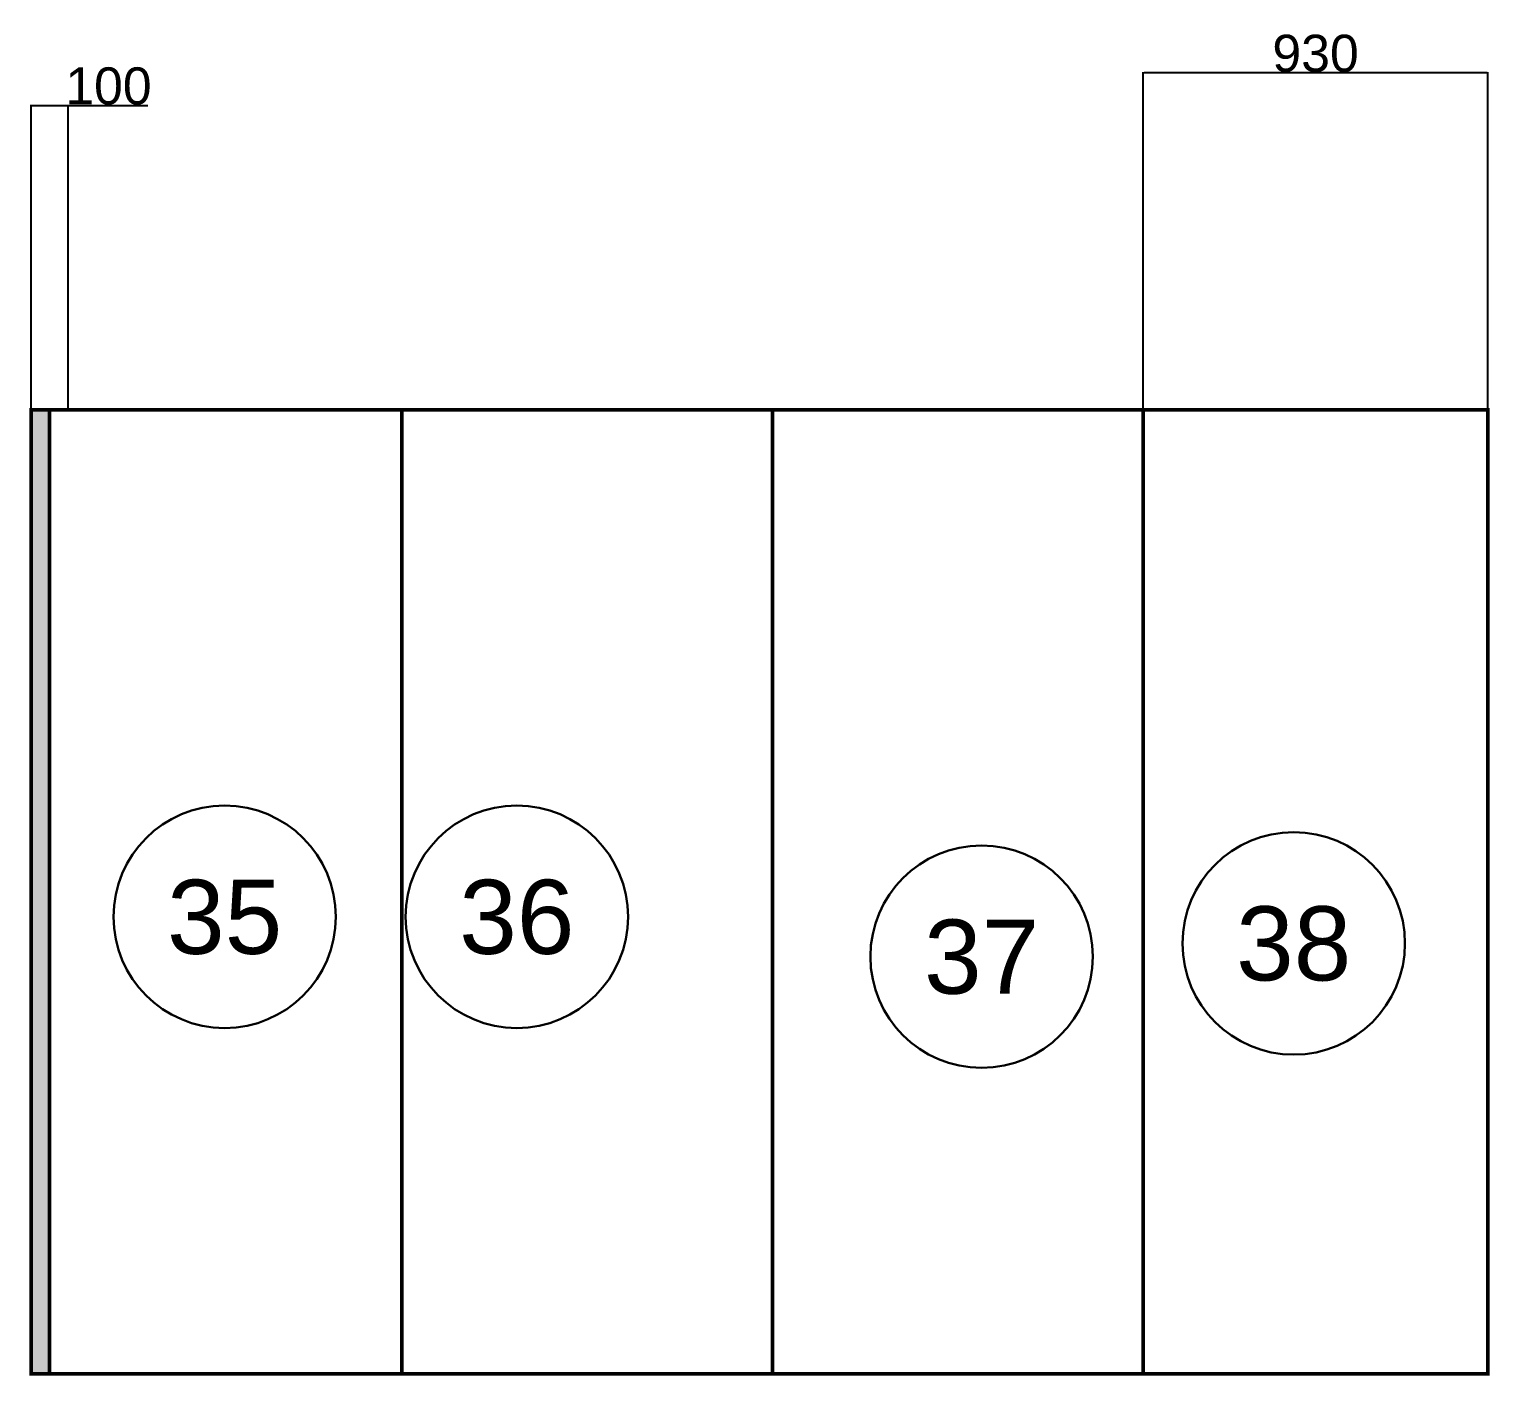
# Model space of a CAD drawing. Header units: millimetres. Extents: x 55547 to 190849, y 191990 to 326950.
# Drawn here: x 186909 to 190849, y 217056 to 220688 of the extents above; entities that cross this region are included whole.
import ezdxf
from ezdxf.enums import TextEntityAlignment as Align

# ---------------------------------------------------------------- set-up
doc = ezdxf.new("R2010")
doc.units = ezdxf.units.MM
doc.layers.get('Defpoints').update_dxf_attribs({"color": 144})
doc.layers.add('000_50T 1pcs', color=3, linetype='Continuous')
doc.layers.add('000_50T 갯수', color=2, linetype='Continuous')
doc.styles.get("Standard").update_dxf_attribs({"font": 'arial.ttf'})
doc.dimstyles.new('ISO-25', dxfattribs={"dimtxt": 2.5, "dimasz": 2.5, "dimexe": 1.25, "dimexo": 0.625, "dimtad": 1, "dimtxsty": 'Standard', "dimcen": 2.5, "dimadec": 0, "dimazin": 0, "dimtfac": 1, "dimtmove": 0, "dimatfit": 3, "dimfxl": 1, "dimarcsym": 0})

# ---------------------------------------------------------------- blocks, each defined once
blk = doc.blocks.new('*D219')
at = {"layer": '000_50T 1pcs', "color": 0, "lineweight": -2, "transparency": 16777216}
for p, q in [((186914.4, 219662.4), (186914.4, 220484)), ((186916.9, 220482.7), (187011.9, 220482.7)), ((187014.4, 219662.4), (187014.4, 220484)), ((187014.4, 220482.7), (187229.3, 220482.7))]:
    blk.add_line(p, q, dxfattribs=at)
at = {"layer": '000_50T 1pcs', "color": 0, "transparency": 16777216}
for points in [[(186916.9, 220483.2), (186916.9, 220482.3), (186914.4, 220482.7)], [(187011.9, 220483.2), (187011.9, 220482.3), (187014.4, 220482.7)]]:
    blk.add_solid(points, dxfattribs=at)
at = {"layer": 'Defpoints', "color": 0, "transparency": 16777216}
for p in [(187014.4, 220482.7), (186914.4, 219661.8), (187014.4, 219661.8)]:
    blk.add_point(p, dxfattribs=at)
at = {"layer": '000_50T 1pcs', "color": 0, "lineweight": 30, "transparency": 16777216, "insert": (187123.1, 220534.4), "char_height": 100, "attachment_point": 5}
blk.add_mtext('100', dxfattribs=at)
blk = doc.blocks.new('*D220')
at = {"layer": '000_50T 1pcs', "color": 0, "lineweight": -2, "transparency": 16777216}
for p, q in [((189914.4, 219662.4), (189914.4, 220571.9)), ((190841.9, 220570.7), (189916.9, 220570.7)), ((190844.4, 219662.4), (190844.4, 220571.9))]:
    blk.add_line(p, q, dxfattribs=at)
at = {"layer": '000_50T 1pcs', "color": 0, "transparency": 16777216}
for points in [[(189916.9, 220571.1), (189916.9, 220570.3), (189914.4, 220570.7)], [(190841.9, 220571.1), (190841.9, 220570.3), (190844.4, 220570.7)]]:
    blk.add_solid(points, dxfattribs=at)
at = {"layer": 'Defpoints', "color": 0, "transparency": 16777216}
for p in [(189914.4, 220570.7), (189914.4, 219661.8), (190844.4, 219661.8)]:
    blk.add_point(p, dxfattribs=at)
at = {"layer": '000_50T 1pcs', "color": 0, "lineweight": 30, "transparency": 16777216, "insert": (190379.4, 220622.4), "char_height": 100, "attachment_point": 5}
blk.add_mtext('930', dxfattribs=at)

msp = doc.modelspace()

# ---------------------------------------------------------------- hatches: boundary and pattern name
at = {"layer": '000_50T 1pcs', "transparency": 33554687}
h = msp.add_hatch(dxfattribs=at)
h.set_pattern_fill('HOUND', color=1)
h.set_pattern_definition([(0, (-200080.634, 24173.5725), (6.35, 1.5875), [25.4, -12.7]), (90, (-200080.634, 24173.5725), (-1.5875, -6.35), [25.4, -12.7])])
h.paths.add_polyline_path([(186964.381, 219661.772), (186914.381, 219661.772), (186914.381, 217061.147), (186964.381, 217061.147)])

# ---------------------------------------------------------------- linework, layer by layer
at = {"layer": '000_50T 1pcs', "const_width": 10}
for points in [[(186914.381, 219661.772), (186914.381, 217061.772), (187914.381, 217061.772), (187914.381, 219661.772)], [(187914.381, 219661.772), (187914.381, 217061.772), (188914.381, 217061.772), (188914.381, 219661.772)], [(188914.381, 219661.772), (188914.381, 217061.772), (189914.381, 217061.772), (189914.381, 219661.772)]]:
    msp.add_lwpolyline(points, close=True, dxfattribs=at)
at = {"layer": '000_50T 1pcs', "color": 1, "const_width": 10}
msp.add_lwpolyline([(186964.381, 219661.772), (186914.381, 219661.772), (186914.381, 217061.147), (186964.381, 217061.147)], close=True, dxfattribs=at)
at = {"layer": '000_50T 1pcs', "lineweight": 30}
msp.add_lwpolyline([(187014.381, 219661.772), (186914.381, 219661.772)], dxfattribs=at)
at = {"layer": '000_50T 1pcs', "lineweight": 30, "const_width": 10}
msp.add_lwpolyline([(190844.381, 219661.772), (189914.381, 219661.772), (189914.381, 217061.772), (190844.381, 217061.772)], close=True, dxfattribs=at)
at = {"layer": '000_50T 갯수', "color": 2, "lineweight": 30}
for centre in [(187436.587, 218294.037), (188224.736, 218294.037), (190320.496, 218222.387), (189478.609, 218186.562)]:
    msp.add_circle(centre, 300, dxfattribs=at)

# ---------------------------------------------------------------- texts
for s, p in [('35', (187436.587, 218294.037)), ('36', (188224.736, 218294.037)), ('38', (190320.496, 218222.387)), ('37', (189478.609, 218186.562))]:
    msp.add_text(s, height=200, dxfattribs=at).set_placement(p, align=Align.MIDDLE_CENTER)

# ---------------------------------------------------------------- dimensions: what is measured, and where the dimension line sits
at = {"layer": '000_50T 1pcs', "lineweight": 30}
for base, p1, p2, picture, middle in [((189914.381, 220570.677), (190844.381, 219661.772), (189914.381, 219661.772), '*D220', (190379.381, 220622.394)), ((187014.381, 220482.739), (186914.381, 219661.772), (187014.381, 219661.772), '*D219', (187123.099, 220534.421))]:
    dim = msp.add_linear_dim(base=base, p1=p1, p2=p2, dimstyle='ISO-25', override={"dimtxt": 100}, dxfattribs=at)
    dim.commit()
    dim.dimension.update_dxf_attribs({"geometry": picture, "text_midpoint": middle})

doc.saveas('drawing.dxf')
